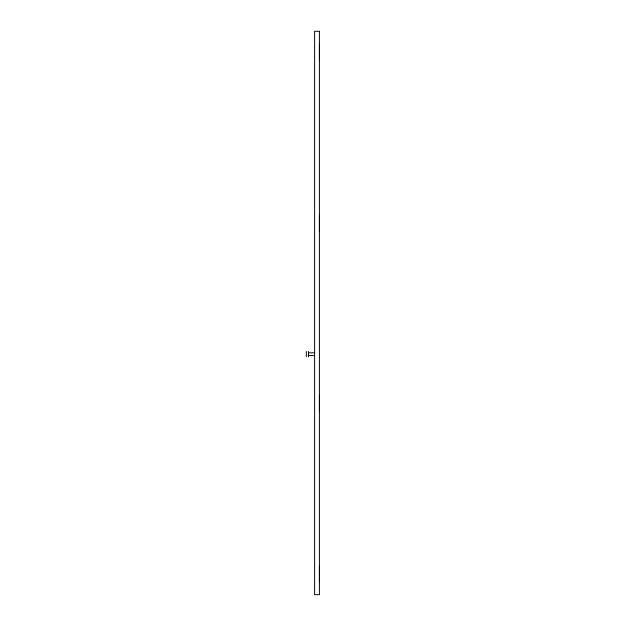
<?xml version="1.0" encoding="UTF-8"?>
<svg xmlns="http://www.w3.org/2000/svg" width="626" height="626" viewBox="0 0 626 626"><rect width="100%" height="100%" fill="white"/><g stroke="black" fill="none" stroke-linecap="round" stroke-linejoin="round"><path stroke-width="0.94" d="M319.416 44.125L319.416 60.166M319.416 215.18L319.416 231.213M308.454 352.814L314.604 352.814M308.454 355.505L314.604 355.505M319.416 394.787L319.416 410.82M319.416 565.834L319.416 581.875M308.454 351.483L308.454 356.836M306.317 351.483L306.317 356.836M319.416 31.3L314.604 31.3L314.604 594.7L319.416 594.7L319.416 31.3"/></g></svg>
